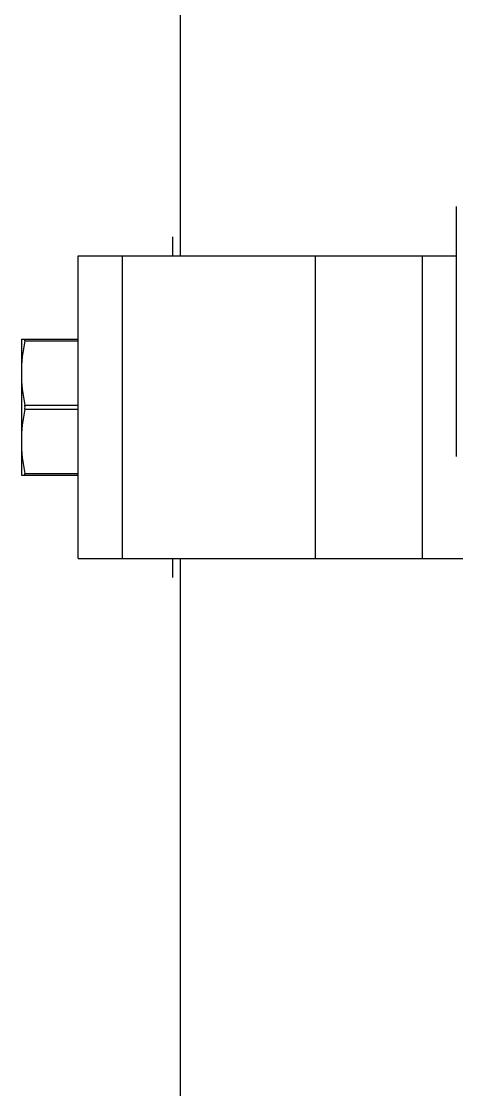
# Model space of a CAD drawing. Extents: x 27938 to 1507990, y 110129 to 923079.
# Drawn here: x 485392 to 486060, y 381167 to 382806 of the extents above; entities that cross this region are included whole.
import ezdxf

# ---------------------------------------------------------------- set-up
doc = ezdxf.new("R2010")
doc.units = 0
doc.header["$LTSCALE"] = 1000
doc.header["$MEASUREMENT"] = 0

msp = doc.modelspace()

# ---------------------------------------------------------------- linework, layer by layer
at = {"linetype": 'Continuous'}
for p, q in [((485636.4, 382446.5), (485636.4, 384005.1)), ((486060.3, 382138.7), (486060.3, 382522)), ((485624.7, 382446.5), (485624.7, 382475.6)), ((485479.5, 381981.9), (485479.5, 382446.5)), ((485479.5, 382446.5), (486060.3, 382446.5)), ((485547.6, 381981.9), (485547.6, 382446.5)), ((485843.8, 381981.9), (485843.8, 382446.5)), ((486008.1, 381981.9), (486008.1, 382446.5)), ((485392.4, 382318.8), (485392.4, 382109.7)), ((485392.4, 382318.8), (485479.5, 382318.8)), ((485397.7, 382315.9), (485479.5, 382315.9)), ((485397.7, 382217.1), (485479.5, 382217.1)), ((485397.7, 382211.3), (485479.5, 382211.3)), ((485397.7, 382112.6), (485479.5, 382112.6)), ((485392.4, 382109.7), (485479.5, 382109.7)), ((485479.5, 381981.9), (487117.4, 381981.9)), ((485624.7, 381952.9), (485624.7, 381981.9)), ((485636.4, 381081.7), (485636.4, 381981.9))]:
    msp.add_line(p, q, dxfattribs=at)
for points in [[(485397.7, 382315.9), (485394.4, 382299.6), (485392.4, 382283), (485392.4, 382266.5)], [(485392.4, 382266.5), (485392.4, 382249.9), (485394.4, 382233.3), (485397.7, 382217.1)], [(485397.7, 382211.3), (485394.4, 382195.1), (485392.4, 382178.5), (485392.4, 382161.9)], [(485397.7, 382211.3), (485398.1, 382213.2), (485398.1, 382215.2), (485397.7, 382217.1)], [(485392.4, 382161.9), (485392.4, 382145.4), (485394.4, 382128.8), (485397.7, 382112.6)]]:
    msp.add_open_spline(points, degree=3, dxfattribs=at)
for points, knots in [([(485397.7, 382315.9), (485397.8, 382316.6), (485398, 382317.2), (485398, 382318.8), (485397.7, 382318.8)], [0, 0, 0, 0, 0.722341, 1, 1, 1, 1]), ([(485397.7, 382109.7), (485398, 382109.7), (485398, 382111.2), (485397.8, 382111.9), (485397.7, 382112.6)], [0, 0, 0, 0, 0.27764, 1, 1, 1, 1])]:
    msp.add_open_spline(points, degree=3, knots=knots, dxfattribs=at)

doc.saveas('drawing.dxf')
